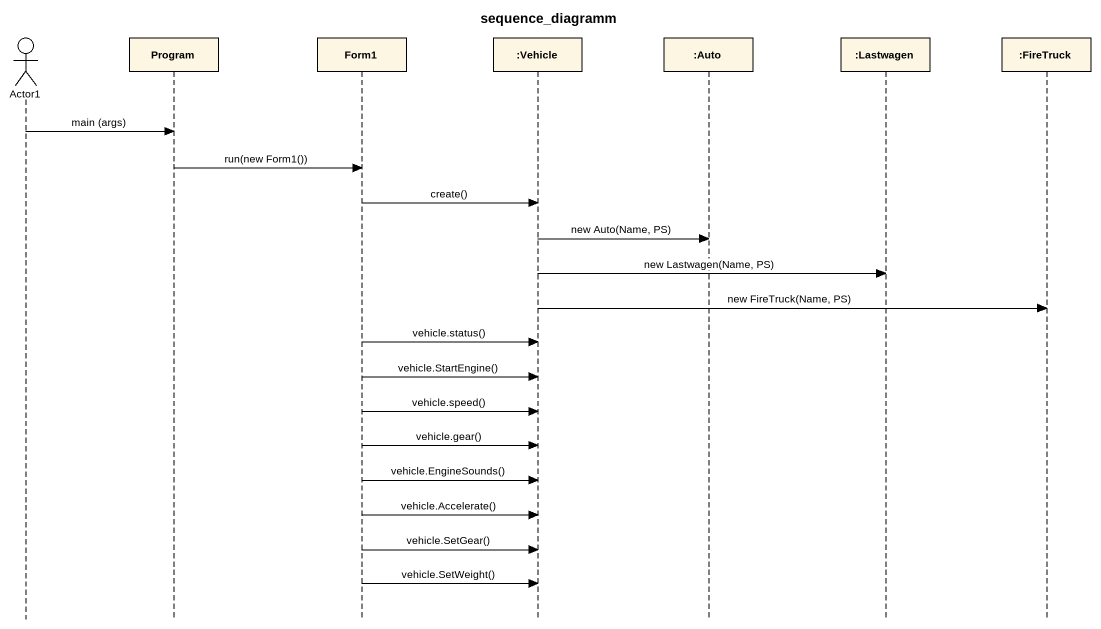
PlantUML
@startuml
title sequence_diagramm
hide footbox
actor Actor1
participant Program
participant Form1
participant ":Vehicle" as Vehicle
participant ":Auto" as Auto
participant ":Lastwagen" as Lastwagen
participant ":FireTruck" as FireTruck

Actor1 -> Program : main (args)
Program -> Form1 : run(new Form1())
Form1 -> Vehicle : create()
Vehicle -> Auto : new Auto(Name, PS)
Vehicle -> Lastwagen : new Lastwagen(Name, PS)
Vehicle -> FireTruck : new FireTruck(Name, PS)
Form1 -> Vehicle : vehicle.status()
Form1 -> Vehicle : vehicle.StartEngine()
Form1 -> Vehicle : vehicle.speed()
Form1 -> Vehicle : vehicle.gear()
Form1 -> Vehicle : vehicle.EngineSounds()
Form1 -> Vehicle : vehicle.Accelerate()
Form1 -> Vehicle : vehicle.SetGear()
Form1 -> Vehicle : vehicle.SetWeight()
@enduml
